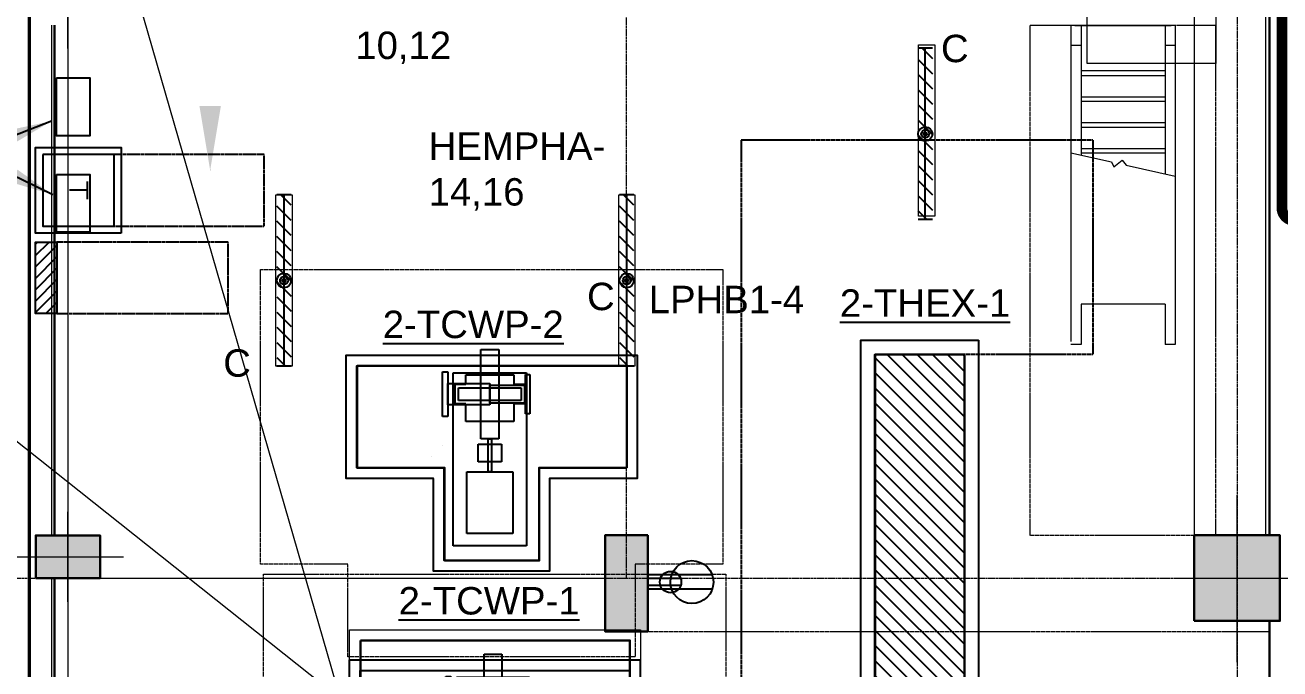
# Model space of a CAD drawing. Header units: inches. Extents: x -40190 to 0, y -3216 to 2257.
# Drawn here: x -23560.4 to -23208.9, y 341.7 to 522 of the extents above; entities that cross this region are included whole.
import ezdxf
from ezdxf import colors
from ezdxf.entities.mleader import LeaderData, LeaderLine
from ezdxf.math import Vec2, Vec3

# ---------------------------------------------------------------- set-up
doc = ezdxf.new("R2010")
doc.units = ezdxf.units.IN
doc.header["$LTSCALE"] = 0.5
doc.header["$MEASUREMENT"] = 0
for name, pattern in [('A113$0$CENTER', [2, 1.25, -0.25, 0.25, -0.25]), ('A113$0$HIDDEN2', [0.1875, 0.125, -0.0625]), ('A613$0$DGN Style 2', [176.257189, 105.754313, -70.502876]), ('DASHED2', [0.375, 0.25, -0.125]), ('HIDDEN2', [0.1875, 0.125, -0.0625])]:
    doc.linetypes.add(name, pattern=pattern)
for name, color, linetype in [('A-Detl-Iden', 3, 'Continuous'), ('A113$0$A-ANNO-PATT-13-14', 8, 'Continuous'), ('A113$0$A-ANNO-TEXT', 8, 'Continuous'), ('A113$0$A-COLS-COLS13-14', 8, 'Continuous'), ('A113$0$A-FLOR-CURB', 8, 'Continuous'), ('A113$0$A-FLOR-OVHD', 8, 'A113$0$HIDDEN2'), ('A113$0$A-GRID-GRD13-14', 8, 'Continuous'), ('A113$0$A-GRID-GRDP0-15', 8, 'Continuous'), ('A113$0$A-WALL-FULL-EXTR', 8, 'Continuous'), ('A113$0$A-WALL-FULL-INTR', 8, 'Continuous'), ('A113$0$M-CONC-PAD', 8, 'Continuous'), ('A113$0$M-TCWP', 8, 'Continuous'), ('A113$0$M-THEX', 8, 'Continuous'), ('A113$0$S-BEAM', 8, 'Continuous'), ('A613$0$A-FLOR-STRS', 8, 'Continuous'), ('A613$0$br613 - E-Lite', 8, 'Continuous'), ('E-Anno-Note', 6, 'Continuous'), ('E-Lite', 53, 'Continuous'), ('E-Lite-Emer', 13, 'Continuous'), ('E-POWR-CLRN', 1, 'DASHED2'), ('E-Powr-Devc', 233, 'Continuous'), ('E-Powr-Devc @ 48', 233, 'Continuous'), ('E-Powr-Devc @ 96', 233, 'Continuous'), ('E-POWR-Panl', 233, 'Continuous'), ('E-POWR-XFMR', 234, 'Continuous'), ('E-Powr-Xfmr-Pad', 8, 'Continuous'), ('E-TEXT', 6, 'Continuous'), ('G-Anno', 6, 'Continuous'), ('M-Anno', 6, 'Continuous'), ('M-Anno @ 1', 6, 'Continuous'), ('M-Anno @ 48', 6, 'Continuous'), ('M-Anno @ 96', 6, 'Continuous'), ('M-Cndw-pipe', 53, 'Continuous'), ('M-HVAC-clrn', 1, 'HIDDEN2'), ('M-HVAC-EQPM-CLEARANCE', 1, 'HIDDEN2'), ('M-HVAC-EQPM-HATCH', 1, 'Continuous'), ('M-HVAC-EQPM-HEX', 94, 'Continuous'), ('M-HVAC-EQPM-PUMP', 94, 'Continuous'), ('M-HVAC-text', 6, 'Continuous'), ('XREF', 7, 'Continuous')]:
    doc.layers.add(name, color=color, linetype=linetype)
doc.styles.add('M08', font='arial.ttf', dxfattribs={"height": 7.68})
doc.styles.add('MAMEP ANNO', font='arial.ttf', dxfattribs={"height": 0.101562})
doc.styles.get("Standard").update_dxf_attribs({"font": 'simplex.shx'})
doc.dimstyles.new('STANDARD$7', dxfattribs={"dimtxt": 0.18, "dimasz": 0.125, "dimexe": 0.18, "dimexo": 0.06, "dimgap": 0.09, "dimtad": 0, "dimtih": 1, "dimtoh": 1, "dimdec": 4, "dimzin": 0, "dimdsep": 46, "dimtxsty": 'Standard', "dimcen": 0.09, "dimadec": 0, "dimazin": 0, "dimtfac": 1, "dimtdec": 4, "dimtofl": 0, "dimtmove": 0, "dimatfit": 3, "dimfxl": 1, "dimtolj": 1, "dimtzin": 0, "dimarcsym": 0})

# ---------------------------------------------------------------- blocks, each defined once
blk = doc.blocks.new('A$C4531777C')
at = {"layer": 'M-HVAC-EQPM-PUMP'}
for p, q in [((1, 55), (21.5, 55)), ((1, 6.5), (1, 55)), ((21.5, 55), (21.5, 6.5)), ((21.5, 6.5), (1, 6.5))]:
    blk.add_line(p, q, dxfattribs=at)
at = {"layer": 'M-HVAC-EQPM-PUMP', "color": 1}
for p, q in [((4.78, 51.5), (17.72, 51.5)), ((4.78, 34.25), (4.78, 51.5)), ((17.72, 51.5), (17.72, 34.25)), ((17.72, 34.25), (4.78, 34.25)), ((10.75, 34.25), (11.75, 34.25)), ((10.75, 25), (10.75, 34.25)), ((11.75, 34.25), (11.75, 25)), ((8, 31.5), (14.5, 31.5)), ((8, 26.5), (8, 31.5)), ((14.5, 31.5), (14.5, 26.5)), ((27.5, 29.87), (27.5, 29.87)), ((14.5, 26.5), (8, 26.5)), ((8.75, 25), (13.75, 25)), ((8.75, 0), (8.75, 25)), ((11.75, 25), (10.75, 25)), ((13.75, 25), (13.75, 0)), ((24.5, 26.87), (24.5, 26.87)), ((0, 18), (1.25, 18)), ((0, 7), (0, 18)), ((1.25, 18), (1.25, 7)), ((4.5, 20.13), (18, 20.13)), ((4.5, 15.25), (4.5, 20.13)), ((18, 20.13), (18, 15.25)), ((23.06, 6.25), (23.06, 18.75)), ((23.06, 18.75), (24.5, 18.75)), ((24.5, 18.75), (24.5, 6.25)), ((1.25, 10), (1.25, 15)), ((1.25, 15), (11.25, 15)), ((1.5, 9.75), (1.5, 15.25)), ((1.5, 15.25), (4.5, 15.25)), ((2.5, 14.25), (20, 14.25)), ((2.5, 10.75), (2.5, 14.25)), ((11.25, 15.5), (23.06, 15.5)), ((11.25, 9.5), (11.25, 15.5)), ((11.25, 15), (11.25, 10)), ((18, 15.25), (21, 15.25)), ((20, 14.25), (20, 10.75)), ((21, 15.25), (21, 9.75)), ((23.06, 15.5), (23.06, 9.5)), ((20, 10.75), (2.5, 10.75)), ((11.25, 10), (1.25, 10)), ((4.5, 9.75), (1.5, 9.75)), ((4.5, 7.13), (4.5, 9.75)), ((18, 7.13), (4.5, 7.13)), ((23.06, 9.5), (11.25, 9.5)), ((21, 9.75), (18, 9.75)), ((18, 9.75), (18, 7.13)), ((1.25, 7), (0, 7)), ((24.5, 6.25), (23.06, 6.25)), ((13.75, 0), (8.75, 0))]:
    blk.add_line(p, q, dxfattribs=at)
blk = doc.blocks.new('A$C79F809C7')
at = {"layer": 'M-HVAC-clrn', "lineweight": 13}
blk.add_lwpolyline([(105, 82.5), (129.5, 82.5), (129.5, 0), (0, 0), (0, 82.5), (24.5, 82.5), (24.5, 108.5), (105, 108.5)], close=True, dxfattribs=at)
at = {"layer": 'M-HVAC-EQPM-PUMP', "color": 1}
blk.add_lwpolyline([(81, 58.5), (105.5, 58.5), (105.5, 24), (24, 24), (24, 58.5), (48.5, 58.5), (48.5, 84.5), (81, 84.5)], close=True, dxfattribs=at)
at = {"layer": 'M-HVAC-EQPM-PUMP', "color": 2}
blk.add_lwpolyline([(78, 55.5), (102.5, 55.5), (102.5, 27), (27, 27), (27, 55.5), (51.5, 55.5), (51.5, 81.5), (78, 81.5), (78, 55.5)], dxfattribs=at)
blk.add_blockref('A$C4531777C', (54, 22.38))
blk = doc.blocks.new('PWR-RecepDuplex-Anno')
at = {"color": 0, "linetype": 'ByBlock'}
for p, q in [((-0.0208, 0.1839), (-0.0208, 0)), ((0.0208, 0.1839), (0.0208, 0))]:
    blk.add_line(p, q, dxfattribs=at)
blk.add_circle((0, 0.125), 0.0625, dxfattribs=at)
at = {"color": 6, "style": 'MAMEP ANNO'}
blk.add_attdef('NOTES', (0.0932, 0.1875), '', height=0.0781, dxfattribs=at)
blk = doc.blocks.new('*U1260')
at = {"layer": 'E-Powr-Devc @ 48', "xscale": 48, "yscale": 48, "zscale": 48, "rotation": 270}
blk.add_blockref('PWR-RecepDuplex-Anno', (-23385.64, 366.03), dxfattribs=at)
at = {"layer": 'E-Powr-Devc @ 96', "xscale": 96, "yscale": 96, "zscale": 96, "rotation": 270}
blk.add_blockref('PWR-RecepDuplex-Anno', (-23385.64, 366.03), dxfattribs=at)
blk = doc.blocks.new('A113')
at = {"layer": 'A113$0$A-ANNO-PATT-13-14', "lineweight": 0, "extrusion": (0, 0, -1)}
blk.add_solid([(23539.4983, 367.0944, 4909.5523), (23539.4983, 379.0943, 4909.5523), (23557.4983, 367.0944, 4909.5523), (23557.4983, 379.0943, 4909.5523)], dxfattribs=at)
at = {"layer": 'A113$0$A-ANNO-PATT-13-14', "lineweight": 30}
for points in [[(-23386.0337, 352.2097, -4909.5523), (-23398.0336, 352.2097, -4909.5523), (-23386.0337, 379.1574, -4909.5523), (-23398.0336, 379.1574, -4909.5523)], [(-23209.0236, 355.1574, -4909.5523), (-23209.0236, 379.1574, -4909.5523), (-23233.0236, 355.1574, -4909.5523), (-23233.0236, 379.1574, -4909.5523)]]:
    blk.add_solid(points, dxfattribs=at)
at = {"layer": 'A113$0$A-ANNO-TEXT', "lineweight": 0}
blk.add_line((-23472.126, 333.3054), (-23915.5358, 685.3759), dxfattribs=at)
at = {"layer": 'A113$0$A-ANNO-TEXT', "lineweight": 0, "flags": 128}
blk.add_lwpolyline([(-23382.2521, 333.3054), (-23472.126, 333.3054), (-23573.9437, 685.3759)], dxfattribs=at)
at = {"layer": 'A113$0$A-COLS-COLS13-14', "lineweight": 0}
for p, q in [((-23548.4983, 515.4723, -4909.5523), (-23548.4983, 540.623, -4909.5523)), ((-23221.0236, 343.6178, -4909.5523), (-23221.0236, 390.4171, -4909.5523)), ((-23238.5718, 367.1574, -4909.5523), (-23203.5752, 367.1574, -4909.5523))]:
    blk.add_line(p, q, dxfattribs=at)
at = {"layer": 'A113$0$A-COLS-COLS13-14', "lineweight": 13}
for p, q in [((-23548.4983, 360.519, -4909.5523), (-23548.4983, 385.6697, -4909.5523)), ((-23564.0697, 373.0944, -4909.5523), (-23532.9191, 373.0944, -4909.5523))]:
    blk.add_line(p, q, dxfattribs=at)
at = {"layer": 'A113$0$A-COLS-COLS13-14', "lineweight": 30}
for points in [[(-23557.4983, 367.0944, -4909.5523), (-23557.4983, 379.0943, -4909.5523), (-23539.4983, 379.0943, -4909.5523), (-23539.4983, 367.0944, -4909.5523)], [(-23386.0337, 379.1574, -4909.5523), (-23398.0336, 379.1574, -4909.5523), (-23398.0336, 352.2097, -4909.5523), (-23386.0337, 352.2097, -4909.5523)], [(-23233.0236, 355.1574, -4909.5523), (-23209.0236, 355.1574, -4909.5523), (-23209.0236, 379.1574, -4909.5523), (-23233.0236, 379.1574, -4909.5523)]]:
    blk.add_3dface(points, dxfattribs=at)
at = {"layer": 'A113$0$A-FLOR-CURB', "lineweight": 0}
for p, q in [((-23558.9983, 206.4985, 1992.7541), (-23558.9983, 687.8759, 1992.7541)), ((-23552.9983, 379.0943, 1992.7541), (-23552.9983, 522.0477, 1992.7541)), ((-23552.9983, 225.9985, 1992.7541), (-23552.9983, 367.0944, 1992.7541))]:
    blk.add_line(p, q, dxfattribs=at)
at = {"layer": 'A113$0$A-FLOR-OVHD', "lineweight": 13}
for p, q in [((-23279.0133, 379.0943, 1992.7541), (-23279.0133, 522.0476, 1992.7541)), ((-23279.0133, 522.0476, 1992.7541), (-23267.6383, 522.0476, 1992.7541)), ((-23267.6383, 522.0476, 1992.7541), (-23227.0133, 522.0476, 1992.7541)), ((-23227.0133, 379.0943, 1992.7541), (-23227.0133, 522.0476, 1992.7541)), ((-23227.0133, 379.0943, 1992.7541), (-23279.0133, 379.0943, 1992.7541)), ((-23539.4983, 367.0944, 1992.7541), (-23398.0336, 367.0944, 1992.7541)), ((-23386.0337, 352.2097, 1992.7541), (-23211.8986, 352.2097, 1992.7541))]:
    blk.add_line(p, q, dxfattribs=at)
at = {"layer": 'A113$0$A-GRID-GRD13-14', "lineweight": 0}
blk.add_line((-23548.4983, 697.5763, 0.001), (-23548.4983, 216.9988, 0.001), dxfattribs=at)
at = {"layer": 'A113$0$A-GRID-GRDP0-15', "linetype": 'A113$0$CENTER', "lineweight": 0}
for p, q in [((-23221.0236, 2113.2362), (-23221.0236, -676.9055)), ((-23392.0337, 367.1574), (-23392.0337, 2029.5617)), ((-24358.5266, 367.1574), (-20364.9322, 367.1574))]:
    blk.add_line(p, q, dxfattribs=at)
at = {"layer": 'A113$0$A-WALL-FULL-EXTR', "lineweight": 30}
for p, q in [((-23559.4983, 205.9985, 1992.7541), (-23559.4983, 687.3759, 1992.7541)), ((-23552.2483, 379.0943, 1992.7541), (-23552.2483, 522.0477, 1992.7541)), ((-23552.2483, 225.9985, 1992.7541), (-23552.2483, 367.0944, 1992.7541))]:
    blk.add_line(p, q, dxfattribs=at)
at = {"layer": 'A113$0$A-WALL-FULL-INTR', "lineweight": 30}
for p, q in [((-23211.8989, 557.2473, 1992.7541), (-23211.8987, 379.1574, 1992.7541)), ((-23211.8986, 355.1574, 1992.7541), (-23211.8984, 213.3238, 1992.7541))]:
    blk.add_line(p, q, dxfattribs=at)
at = {"layer": 'A113$0$M-CONC-PAD', "lineweight": 0, "elevation": 1992.7541, "flags": 128}
for points in [[(-23470.4962, 429.5597), (-23388.9962, 429.5597), (-23388.9962, 395.0597), (-23413.4962, 395.0597), (-23413.4962, 369.0597), (-23445.9962, 369.0597), (-23445.9962, 395.0597), (-23470.4962, 395.0597), (-23470.4962, 429.5597)], [(-23469.5958, 352.683), (-23388.0958, 352.683), (-23388.0958, 318.183), (-23412.5958, 318.183), (-23412.5958, 292.183), (-23445.0958, 292.183), (-23445.0958, 318.183), (-23469.5958, 318.183), (-23469.5958, 352.683)]]:
    blk.add_lwpolyline(points, close=True, dxfattribs=at)
at = {"layer": 'A113$0$M-CONC-PAD', "lineweight": 0}
for points in [[(-23263.0133, 581.29, 1992.7541), (-23227.0133, 581.29, 1992.7541), (-23227.0133, 511.29, 1992.7541), (-23263.0133, 511.29, 1992.7541)], [(-23326.373, 433.8002, 1992.7541), (-23293.373, 433.8002, 1992.7541), (-23293.373, 318.8002, 1992.7541), (-23326.373, 318.8002, 1992.7541)]]:
    blk.add_3dface(points, dxfattribs=at)
at = {"layer": 'A113$0$M-TCWP', "lineweight": 30, "elevation": 1992.7541, "flags": 128}
for points in [[(-23467.4962, 426.5597), (-23391.9962, 426.5597), (-23391.9962, 398.0597), (-23416.4962, 398.0597), (-23416.4962, 372.0597), (-23442.9962, 372.0597), (-23442.9962, 398.0597), (-23467.4962, 398.0597), (-23467.4962, 426.5597)], [(-23466.5958, 349.683), (-23391.0958, 349.683), (-23391.0958, 321.183), (-23415.5958, 321.183), (-23415.5958, 295.183), (-23442.0958, 295.183), (-23442.0958, 321.183), (-23466.5958, 321.183), (-23466.5958, 349.683)]]:
    blk.add_lwpolyline(points, close=True, dxfattribs=at)
at = {"layer": 'A113$0$M-THEX', "lineweight": 30}
blk.add_3dface([(-23322.373, 429.8002, 1992.7541), (-23297.373, 429.8002, 1992.7541), (-23297.373, 322.8002, 1992.7541), (-23322.373, 322.8002, 1992.7541)], dxfattribs=at)
at = {"layer": 'A113$0$S-BEAM', "lineweight": 0}
for p, q in [((-23233.0239, 1009.1696, 1992.7541), (-23233.023, 379.1574, 1992.7541)), ((-23213.0239, 1009.1697, 1992.7541), (-23213.023, 379.1574, 1992.7541))]:
    blk.add_line(p, q, dxfattribs=at)
blk = doc.blocks.new('*U987')
at = {"layer": 'A613$0$A-FLOR-STRS', "linetype": 'Continuous', "lineweight": 0}
for p, q in [((-14.63, 44.7), (-14.63, 9.04)), ((14.62, 44.7), (-14.63, 44.7)), ((-11.75, 44.7), (-11.75, 8.4)), ((11.75, 44.7), (11.75, 3.17)), ((14.62, 44.7), (14.62, 2.52)), ((-11.75, 39.06), (-14.63, 39.06)), ((14.62, 39.06), (11.75, 39.06)), ((11.75, 31.96), (-11.75, 31.96)), ((11.75, 30.64), (-11.75, 30.64)), ((11.75, 24.64), (-11.75, 24.64)), ((11.75, 23.39), (-11.75, 23.39)), ((11.75, 17.39), (-11.75, 17.39)), ((11.75, 16.14), (-11.75, 16.14)), ((11.75, 10.14), (-11.75, 10.14)), ((11.75, 8.89), (-11.75, 8.89))]:
    blk.add_line(p, q, dxfattribs=at)
at = {"layer": 'A613$0$A-FLOR-STRS', "linetype": 'A613$0$DGN Style 2', "lineweight": 0}
for p, q in [((-14.63, 9.04), (-14.63, -44.7)), ((14.62, 2.52), (14.62, -44.7)), ((11.75, -33.35), (-11.75, -33.35)), ((-11.75, -33.35), (-11.75, -44.7)), ((11.75, -33.35), (11.75, -44.7)), ((-11.75, -44.7), (-14.63, -44.7)), ((14.62, -44.7), (11.75, -44.7))]:
    blk.add_line(p, q, dxfattribs=at)
at = {"layer": 'A613$0$A-FLOR-STRS', "linetype": 'Continuous', "lineweight": 0, "flags": 128}
blk.add_lwpolyline([(-14.63, 9.04), (-3.22, 6.5), (-2.57, 5.12), (-0.29, 7.01), (0.89, 5.58), (14.62, 2.52)], dxfattribs=at)
blk = doc.blocks.new('A613')
at = {"layer": 'A613$0$A-FLOR-STRS', "lineweight": 0}
blk.add_line((-23266.51, 522.05, 2679.43), (-23239.51, 522.05, 2679.43), dxfattribs=at)
at = {"layer": 'A613$0$br613 - E-Lite', "lineweight": 13}
for points in [[(-23305.78, 516.6, 2679.43), (-23305.78, 468.6, 2679.43), (-23310.28, 468.6, 2679.43), (-23310.28, 516.6, 2679.43)], [(-23485.78, 474.6, 2679.43), (-23485.78, 426.6, 2679.43), (-23490.28, 426.6, 2679.43), (-23490.28, 474.6, 2679.43)], [(-23389.78, 474.6, 2679.43), (-23389.78, 426.6, 2679.43), (-23394.28, 426.6, 2679.43), (-23394.28, 474.6, 2679.43)]]:
    blk.add_3dface(points, dxfattribs=at)
at = {"layer": 'A613$0$A-FLOR-STRS', "lineweight": 0}
blk.add_blockref('*U987', (-23253.01, 477.35, 2679.43), dxfattribs=at)
blk = doc.blocks.new('A$C11303F78')
at = {"layer": 'M-HVAC-EQPM-HATCH'}
h = blk.add_hatch(dxfattribs=at)
h.set_pattern_fill('ANSI31', color=256, scale=24, style=0)
h.set_pattern_definition([(45, (23194.8453, -258.6243), (-2.12132034, 2.12132034), [])])
h.paths.add_polyline_path([(60, 62.5), (167, 62.5), (167, 37.5), (60, 37.5)])
at = {"layer": 'M-HVAC-EQPM-CLEARANCE'}
for p, q in [((0, 98.5), (60, 98.5)), ((60, 98.5), (60, 62.5))]:
    blk.add_line(p, q, dxfattribs=at)
blk.add_lwpolyline([(0, 98.5), (0, 0), (167.01, 0), (167.01, 36)], dxfattribs=at)
at = {"layer": 'M-HVAC-EQPM-HEX'}
blk.add_lwpolyline([(60, 62.5), (167, 62.5), (167, 37.5), (60, 37.5)], close=True, dxfattribs=at)
at = {"layer": 'M-HVAC-EQPM-PUMP', "color": 1}
blk.add_lwpolyline([(56, 66.5), (171, 66.5), (171, 33.5), (56, 33.5)], close=True, dxfattribs=at)
blk = doc.blocks.new('Symbol-FlowArrow-Anno')
at = {"color": 0, "linetype": 'ByBlock'}
blk.add_solid([(0.1875, -0.03125), (0.1875, 0.03125), (0, 0)], dxfattribs=at)
blk = doc.blocks.new('*U1293')
at = {"layer": 'M-Anno @ 1', "rotation": 89.99999999999999}
blk.add_blockref('Symbol-FlowArrow-Anno', (-23508.59, 481.36), dxfattribs=at)
at = {"layer": 'M-Anno @ 48', "xscale": 48, "yscale": 48, "zscale": 48, "rotation": 90}
blk.add_blockref('Symbol-FlowArrow-Anno', (-23508.59, 481.36), dxfattribs=at)
at = {"layer": 'M-Anno @ 96', "xscale": 96, "yscale": 96, "zscale": 96, "rotation": 89.99999999999999}
blk.add_blockref('Symbol-FlowArrow-Anno', (-23508.59, 481.36), dxfattribs=at)
blk = doc.blocks.new('277panel')
at = {"layer": 'E-POWR-Panl', "linetype": 'Continuous', "lineweight": -3}
h = blk.add_hatch(dxfattribs=at)
h.set_pattern_fill('ANSI31', color=233, scale=18, angle=90, style=0)
h.set_pattern_definition([(135, (-1902.8928, -2966.1018), (-1.5909903, -1.5909903), [])])
h.paths.add_polyline_path([(6, -8), (6, 12), (0, 12), (0, -8)])
at = {"layer": 'E-POWR-Panl', "color": 233, "linetype": 'Continuous', "lineweight": -3}
blk.add_lwpolyline([(6, -8), (6, 12), (0, 12), (0, -8)], close=True, dxfattribs=at)
blk = doc.blocks.new('15 KVA Transformer')
for p, q in [((9.56, 14.44), (14.44, 14.44)), ((12, 14.44), (12, 9.56))]:
    blk.add_line(p, q)
blk.add_lwpolyline([(2, 2), (22, 2), (22, 22), (2, 22)], close=True)
blk = doc.blocks.new('LFIND4')
for p, q in [((-24, 2), (-24, -2)), ((24, 0), (-24, 0)), ((24, 2), (24, -2))]:
    blk.add_line(p, q)
for radius in [2, 1.12, 0.5]:
    blk.add_circle((0, 0), radius)
blk = doc.blocks.new('*U1297')
at = {"layer": 'E-Powr-Devc @ 48', "xscale": 48, "yscale": 48, "zscale": 48, "rotation": 270}
blk.add_blockref('PWR-RecepDuplex-Anno', (-23385.64, 366.03), dxfattribs=at)
at = {"layer": 'E-Powr-Devc @ 96', "xscale": 96, "yscale": 96, "zscale": 96, "rotation": 270}
blk.add_blockref('PWR-RecepDuplex-Anno', (-23385.64, 366.03), dxfattribs=at)

msp = doc.modelspace()

# ---------------------------------------------------------------- hatches: boundary and pattern name
at = {"layer": 'E-Lite-Emer'}
h = msp.add_hatch(dxfattribs=at)
h.set_pattern_fill('ANSI31', color=256, scale=24, angle=90, style=0)
h.set_pattern_definition([(135, (-20586.5395, 2587.09), (-2.1213203, -2.1213203), [])])
h.paths.add_polyline_path([(-23306.29, 467.56), (-23306.29, 515.56), (-23310.29, 515.56), (-23310.29, 467.56)])
h = msp.add_hatch(dxfattribs=at)
h.set_pattern_fill('ANSI31', color=256, scale=24, angle=90, style=0)
h.set_pattern_definition([(135, (-20766.149, 2546.015), (-2.1213203, -2.1213203), [])])
h.paths.add_polyline_path([(-23485.9, 426.49), (-23485.9, 474.49), (-23489.9, 474.49), (-23489.9, 426.49)])
h = msp.add_hatch(dxfattribs=at)
h.set_pattern_fill('ANSI31', color=256, scale=24, angle=90, style=0)
h.set_pattern_definition([(135, (-20670.149, 2546.015), (-2.1213203, -2.1213203), [])])
h.paths.add_polyline_path([(-23389.9, 426.49), (-23389.9, 474.49), (-23393.9, 474.49), (-23393.9, 426.49)])

# ---------------------------------------------------------------- linework, layer by layer
at = {"layer": 'A-Detl-Iden', "linetype": 'DASHED2', "const_width": 3, "flags": 128}
msp.add_lwpolyline([(-23204.78, 559.75), (-22904.6, 559.75, -0.414214), (-22901, 556.15), (-22901, 470.89, -0.414214), (-22904.6, 467.28), (-23204.78, 467.28, -0.414214), (-23208.39, 470.89), (-23208.39, 556.15, -0.414214)], format="xyb", close=True, dxfattribs=at)
at = {"layer": 'E-POWR-CLRN'}
for points in [[(-23535.5, 465.77), (-23493.5, 465.77), (-23493.5, 485.77), (-23535.5, 485.77)], [(-23551.5, 441.25), (-23503.5, 441.25), (-23503.5, 461.25), (-23551.5, 461.25)]]:
    msp.add_lwpolyline(points, dxfattribs=at)
at = {"layer": 'E-Powr-Devc'}
for points in [[(-23551.65, 507.23), (-23542.31, 507.23), (-23542.31, 491.05), (-23551.65, 491.05)], [(-23551.65, 480.22), (-23542.31, 480.22), (-23542.31, 464.04), (-23551.65, 464.04)]]:
    msp.add_lwpolyline(points, close=True, dxfattribs=at)
at = {"layer": 'E-Powr-Xfmr-Pad'}
msp.add_lwpolyline([(-23533.5, 463.77), (-23557.5, 463.77), (-23557.5, 487.77), (-23533.5, 487.77)], close=True, dxfattribs=at)

# ---------------------------------------------------------------- block references
for name, p, rotation in [('A$C11303F78', (-23359.87, 489.8), 270), ('A$C79F809C7', (-23364.1, 368.24, 120), 180)]:
    msp.add_blockref(name, p, dxfattribs=dict(rotation=rotation))
at = {"xscale": -1, "rotation": 180}
msp.add_blockref('277panel', (-23557.5, 453.25), dxfattribs=at)
at = {"layer": 'E-Lite', "rotation": 270}
for p in [(-23308.29, 491.56), (-23487.9, 450.49, 0), (-23391.9, 450.49, 0)]:
    msp.add_blockref('LFIND4', p, dxfattribs=at)
at = {"layer": 'E-Powr-Devc'}
for name in ['*U1260', '*U1297']:
    msp.add_blockref(name, (0, 0), dxfattribs=at)
at = {"layer": 'E-POWR-XFMR', "rotation": 270}
msp.add_blockref('15 KVA Transformer', (-23557.5, 487.77), dxfattribs=at)
at = {"layer": 'M-Anno'}
msp.add_blockref('*U1293', (0, 0), dxfattribs=at)
at = {"layer": 'M-Cndw-pipe', "rotation": 180}
msp.add_blockref('A$C79F809C7', (-23365, 453.56, 120), dxfattribs=at)
at = {"layer": 'XREF'}
for name, p in [('A113', (0.08, 0)), ('A613', (0.13, -0.11))]:
    msp.add_blockref(name, p, dxfattribs=at)

# ---------------------------------------------------------------- texts
at = {"layer": 'E-TEXT', "style": 'M08'}
for s, p in [('C', (-23303.89, 511.66)), ('C', (-23403.02, 442.2)), ('LPHB1-4', (-23385.73, 441.35)), ('C', (-23504.92, 423.55))]:
    msp.add_text(s, height=7.68, dxfattribs=at).set_placement(p)
at = {"layer": 'G-Anno', "char_height": 7.68, "attachment_point": 1, "style": 'M08'}
for s, insert in [('HEMPHA-\\P10,12', (-23467.93, 533.03)), ('HEMPHA-\\P14,16', (-23447.38, 491.98))]:
    msp.add_mtext_dynamic_manual_height_columns(s, width=66.1942, gutter_width=1, heights=[0], dxfattribs=dict(at, insert=insert))
at = {"layer": 'M-HVAC-text', "char_height": 7.6875, "width": 105.8678, "attachment_point": 1, "style": 'M08'}
for s, insert in [('{\\L2-THEX-1}', (-23332.21, 448.02, 0.01)), ('{\\L2-TCWP-2}', (-23460.25, 442.05, 0.01)), ('{\\L2-TCWP-1}', (-23455.8, 364.64)), ('{\\L2-TCWP-1}', (-23455.8, 364.64))]:
    msp.add_mtext(s, dxfattribs=dict(at, insert=insert))

# ---------------------------------------------------------------- leaders
at = {"layer": 'E-Anno-Note'}
ml = msp.add_multileader_mtext('Standard', dxfattribs=at)
ml.set_content("COMBINATION \\P3P-'00' STARTER \\P& 3P-30/NFSS", color=(89, 89, 89), style='MAMEP ANNO')
ml.set_leader_properties(color=256, linetype='Continuous')
ml.build(insert=Vec2(0, 0))
ml.multileader.update_dxf_attribs({"has_dogleg": 0, "text_right_attachment_type": 3, "dogleg_length": 3.84, "arrow_head_size": 12, "scale": 96})
ctx = ml.context
ctx.base_point, ctx.scale, ctx.char_height, ctx.arrow_head_size, ctx.landing_gap_size, ctx.plane_origin = Vec3(-23176.52, 547.69), 96, 7.68, 12, 3.75, Vec3(-23264.87, 501.41)
ctx.right_attachment = 3
notes = []
notes.append((ctx, [(0, (1, 1, 0), (-23545.52, 547.69), (1, 0), 369, [(0, [(-23238.7, 604.08), (-23192.63, 547.7)], 0, [])])]))
ctx.mtext.insert, ctx.mtext.flow_direction = Vec3(-23172.77, 551.62), 5
ml = msp.add_multileader_mtext('Standard', dxfattribs=at)
ml.set_content('2P-30A/NFSS FOR GENERATOR JACKET WATER HEATER (480V, 1%%C)', color=(89, 89, 89), style='MAMEP ANNO')
ml.set_leader_properties(color=256, linetype='Continuous')
ml.build(insert=Vec2(0, 0))
ml.multileader.update_dxf_attribs({"has_dogleg": 0, "text_right_attachment_type": 3, "dogleg_length": 3.84, "arrow_head_size": 12, "scale": 96})
ctx = ml.context
ctx.base_point, ctx.scale, ctx.char_height, ctx.arrow_head_size, ctx.landing_gap_size, ctx.plane_origin = Vec3(-22107.96, 375.32), 96, 7.68, 12, 3.75, Vec3(-21875.4, 379.52)
ctx.right_attachment, ctx.text_align_type = 3, 2
notes.append((ctx, [(0, (1, 1, 0), (-21547.33, 362.1), (-1, 0), 369, [(0, [(-21843.69, 423.13), (-21908.59, 362.1)], 0, [])])]))
ctx.mtext.insert, ctx.mtext.width, ctx.mtext.alignment, ctx.mtext.flow_direction = Vec3(-21920.08, 380.29), 190.3092, 3, 5
at = {"layer": 'E-TEXT'}
for points in [[(-23553.03, 495.15), (-23576.3, 486.06), (-23585.13, 486.06)], [(-23552.64, 474.52), (-23576.3, 486.06)]]:
    msp.add_leader(points, dimstyle='STANDARD$7', override={"dimscale": 96, "dimgap": 0.09, "dimtad": 0}, dxfattribs=at)
for ctx, leaders in notes:
    for number, flags, end, landing, length, lines in leaders:
        leader = LeaderData()
        leader.index, (leader.has_last_leader_line, leader.has_dogleg_vector, leader.attachment_direction) = number, flags
        leader.last_leader_point, leader.dogleg_vector, leader.dogleg_length = Vec3(end), Vec3(landing), length
        for number, points, colour, breaks in lines:
            line = LeaderLine()
            line.index, line.vertices, line.color, line.breaks = number, Vec3.list(points), colors.encode_raw_color(colour), breaks
            leader.lines.append(line)
        ctx.leaders.append(leader)

doc.saveas('drawing.dxf')
